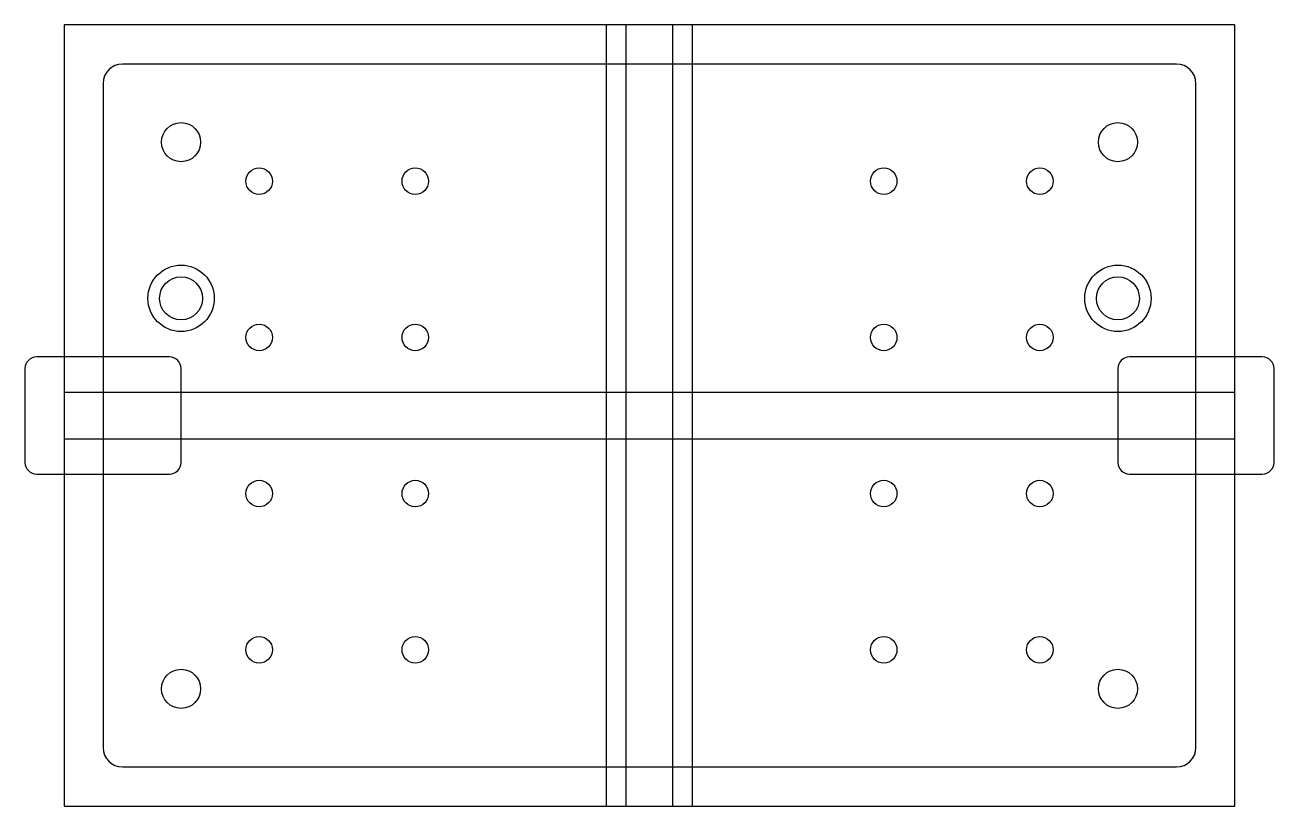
# Model space of a CAD drawing. Header units: millimetres. Extents: x -160 to 160, y -100 to 100.
import ezdxf

# ---------------------------------------------------------------- set-up
doc = ezdxf.new("R2010")
doc.units = ezdxf.units.MM
for name, color, linetype in [('A_OUTSIDE_PROFILE_Z-25', 2, 'CONTINUOUS'), ('B_M8_GRID_Z-20', 3, 'CONTINUOUS'), ('BLANK', 1, 'CONTINUOUS'), ('C2_KEYED_SLOT_LOWER_STEP_Z-14', 5, 'CONTINUOUS'), ('C_KEYED_SLOT_UPPER_STEP_Z-5', 4, 'CONTINUOUS'), ('D_LOCATING_SLOT_ALONG_X_Z-10', 2, 'CONTINUOUS'), ('E_DOWEL_HOLES_Z-20', 3, 'CONTINUOUS'), ('F2_LIFTING_COUNTERBORES_Z-25', 5, 'CONTINUOUS'), ('F_LIFTING_COUNTERBORES_Z-10.5', 4, 'CONTINUOUS'), ('G2_LOCATOR_NOTCHES_OPEN_Z-10', 1, 'CONTINUOUS'), ('G_LOCATOR_NOTCHES_OPEN_Z-10', 6, 'CONTINUOUS')]:
    doc.layers.add(name, color=color, linetype=linetype)

msp = doc.modelspace()

# ---------------------------------------------------------------- linework, layer by layer
at = {"layer": 'A_OUTSIDE_PROFILE_Z-25'}
for p, q in [((135, 90), (-135, 90)), ((-140, 85), (-140, -85)), ((140, -85), (140, 85)), ((-135, -90), (135, -90))]:
    msp.add_line(p, q, dxfattribs=at)
for centre, start, end in [((-135, 85), 90, 180), ((135, 85), 0, 90), ((-135, -85), 180, 270), ((135, -85), 270, 0)]:
    msp.add_arc(centre, 5, start, end, dxfattribs=at)
at = {"layer": 'B_M8_GRID_Z-20'}
for centre in [(-100, 60), (-60, 60), (60, 60), (100, 60), (-100, 20), (-60, 20), (60, 20), (100, 20), (-100, -20), (-60, -20), (60, -20), (100, -20), (-100, -60), (-60, -60), (60, -60), (100, -60)]:
    msp.add_circle(centre, 3.4, dxfattribs=at)
at = {"layer": 'BLANK'}
for p, q in [((150, 100), (-150, 100)), ((-150, 100), (-150, -100)), ((150, -100), (150, 100)), ((-150, -100), (150, -100))]:
    msp.add_line(p, q, dxfattribs=at)
at = {"layer": 'C2_KEYED_SLOT_LOWER_STEP_Z-14'}
for p, q in [((-6, -100), (-6, 100)), ((6, -100), (6, 100))]:
    msp.add_line(p, q, dxfattribs=at)
at = {"layer": 'C_KEYED_SLOT_UPPER_STEP_Z-5'}
for p, q in [((-11, -100), (-11, 100)), ((11, -100), (11, 100))]:
    msp.add_line(p, q, dxfattribs=at)
at = {"layer": 'D_LOCATING_SLOT_ALONG_X_Z-10'}
for p, q in [((-150, 6), (150, 6)), ((-150, -6), (150, -6))]:
    msp.add_line(p, q, dxfattribs=at)
at = {"layer": 'E_DOWEL_HOLES_Z-20'}
for centre in [(-120, 70), (120, 70), (-120, -70), (120, -70)]:
    msp.add_circle(centre, 5, dxfattribs=at)
at = {"layer": 'F2_LIFTING_COUNTERBORES_Z-25'}
for centre in [(-120, 30), (120, 30)]:
    msp.add_circle(centre, 5.5, dxfattribs=at)
at = {"layer": 'F_LIFTING_COUNTERBORES_Z-10.5'}
for centre in [(-120, 30), (120, 30)]:
    msp.add_circle(centre, 8.5, dxfattribs=at)
at = {"layer": 'G2_LOCATOR_NOTCHES_OPEN_Z-10'}
for p, q in [((-123, 15), (-157, 15)), ((-160, 12), (-160, -12)), ((-120, -12), (-120, 12)), ((-157, -15), (-123, -15))]:
    msp.add_line(p, q, dxfattribs=at)
for centre, start, end in [((-157, 12), 90, 180), ((-123, 12), 0, 90), ((-157, -12), 180, 270), ((-123, -12), 270, 0)]:
    msp.add_arc(centre, 3, start, end, dxfattribs=at)
at = {"layer": 'G_LOCATOR_NOTCHES_OPEN_Z-10'}
for p, q in [((157, 15), (123, 15)), ((120, 12), (120, -12)), ((160, -12), (160, 12)), ((123, -15), (157, -15))]:
    msp.add_line(p, q, dxfattribs=at)
for centre, start, end in [((123, 12), 90, 180), ((157, 12), 0, 90), ((123, -12), 180, 270), ((157, -12), 270, 0)]:
    msp.add_arc(centre, 3, start, end, dxfattribs=at)

doc.saveas('drawing.dxf')
